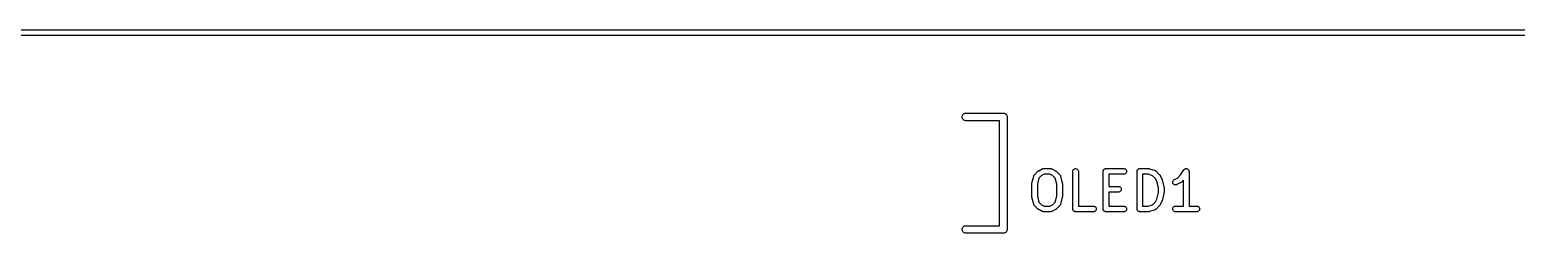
# Model space of a CAD drawing. Extents: x 69 to 231, y -100 to -51.
# Drawn here: x 150 to 189.69, y -56.6 to -51.17 of the extents above; entities that cross this region are included whole.
import ezdxf

# ---------------------------------------------------------------- set-up
doc = ezdxf.new("R2010")
doc.units = 0
doc.layers.add('BLACK', color=7, linetype='CONTINUOUS')

msp = doc.modelspace()

# ---------------------------------------------------------------- linework, layer by layer
at = {"layer": 'BLACK', "linetype": 'CONTINUOUS'}
for p, q in [((147.246, -51.175), (152.754, -51.175)), ((152.754, -51.175), (152.754, -51.175)), ((152.754, -51.175), (223.754, -51.175)), ((152.754, -51.325), (147.246, -51.325)), ((223.746, -51.325), (152.754, -51.325)), ((174.9, -53.5), (174.901, -53.4804)), ((174.901, -53.5196), (174.9, -53.5)), ((174.901, -53.4804), (174.907, -53.4615)), ((174.907, -53.5385), (174.901, -53.5196)), ((174.907, -53.4615), (174.916, -53.4442)), ((174.916, -53.5558), (174.907, -53.5385)), ((174.916, -53.4442), (174.929, -53.4289)), ((174.929, -53.5711), (174.916, -53.5558)), ((174.929, -53.4289), (174.944, -53.4165)), ((174.944, -53.5835), (174.929, -53.5711)), ((174.944, -53.4165), (174.962, -53.4072)), ((174.962, -53.5928), (174.944, -53.5835)), ((174.962, -53.4072), (174.98, -53.4014)), ((174.98, -53.4014), (174.995, -53.4)), ((174.995, -53.4), (175.995, -53.4)), ((175.995, -53.4), (176, -53.3995)), ((176, -53.3995), (176.005, -53.4)), ((176.005, -53.4), (176.02, -53.4014)), ((176.02, -53.4014), (176.038, -53.4072)), ((176.038, -53.4072), (176.056, -53.4165)), ((176.056, -53.4165), (176.071, -53.4289)), ((176.071, -53.4289), (176.084, -53.4442)), ((176.084, -53.4442), (176.093, -53.4615)), ((176.093, -53.4615), (176.099, -53.4804)), ((176.099, -53.4804), (176.1, -53.5)), ((176.1, -53.5), (176.1, -53.5049)), ((176.1, -53.5049), (176.1, -56.4951)), ((174.98, -53.5986), (174.962, -53.5928)), ((174.995, -53.6), (174.98, -53.5986)), ((175.9, -53.6), (174.995, -53.6)), ((175.9, -56.4), (175.9, -53.6)), ((176.761, -55.2675), (176.808, -55.077)), ((176.808, -55.076), (176.81, -55.0713)), ((176.808, -55.077), (176.808, -55.076)), ((176.81, -55.0713), (176.812, -55.0664)), ((176.812, -55.0664), (176.813, -55.0644)), ((176.813, -55.0644), (176.814, -55.0623)), ((176.814, -55.0623), (176.816, -55.058)), ((176.816, -55.058), (176.819, -55.0535)), ((176.819, -55.0535), (176.82, -55.0518)), ((176.82, -55.0518), (176.821, -55.0499)), ((176.821, -55.0499), (176.825, -55.0461)), ((176.825, -55.0461), (176.828, -55.0422)), ((176.828, -55.0422), (176.923, -54.947)), ((176.949, -55.1336), (176.908, -55.2949)), ((176.923, -54.947), (176.924, -54.9462)), ((176.924, -54.9462), (176.927, -54.9436)), ((176.927, -54.9436), (176.93, -54.9407)), ((176.93, -54.9407), (176.933, -54.939)), ((176.933, -54.939), (176.935, -54.9371)), ((176.935, -54.9371), (176.939, -54.9352)), ((176.939, -54.9352), (176.943, -54.9329)), ((176.943, -54.9329), (177.038, -54.8853)), ((177.021, -55.0616), (176.949, -55.1336)), ((177.089, -55.0274), (177.021, -55.0616)), ((177.038, -54.8853), (177.039, -54.8848)), ((177.039, -54.8848), (177.041, -54.8841)), ((177.041, -54.8841), (177.043, -54.883)), ((177.043, -54.883), (177.048, -54.8816)), ((177.048, -54.8816), (177.053, -54.8798)), ((177.053, -54.8798), (177.055, -54.8794)), ((177.055, -54.8794), (177.057, -54.8788)), ((177.057, -54.8788), (177.062, -54.8783)), ((177.062, -54.8783), (177.067, -54.8775)), ((177.067, -54.8775), (177.069, -54.8776)), ((177.069, -54.8776), (177.071, -54.8774)), ((177.071, -54.8774), (177.262, -54.8774)), ((177.244, -55.0274), (177.089, -55.0274)), ((177.313, -55.0616), (177.244, -55.0274)), ((177.262, -54.8774), (177.263, -54.8774)), ((177.263, -54.8774), (177.265, -54.8776)), ((177.265, -54.8776), (177.267, -54.8776)), ((177.267, -54.8776), (177.272, -54.8784)), ((177.272, -54.8784), (177.277, -54.879)), ((177.277, -54.879), (177.28, -54.8797)), ((177.28, -54.8797), (177.282, -54.8801)), ((177.282, -54.8801), (177.287, -54.8819)), ((177.287, -54.8819), (177.291, -54.8834)), ((177.291, -54.8834), (177.293, -54.8845)), ((177.293, -54.8845), (177.295, -54.8853)), ((177.295, -54.8853), (177.391, -54.9329)), ((177.385, -55.1336), (177.313, -55.0616)), ((177.425, -55.2949), (177.385, -55.1336)), ((177.391, -54.9329), (177.392, -54.9334)), ((177.392, -54.9334), (177.395, -54.9357)), ((177.395, -54.9357), (177.399, -54.9377)), ((177.399, -54.9377), (177.401, -54.9397)), ((177.401, -54.9397), (177.404, -54.9414)), ((177.404, -54.9414), (177.407, -54.9443)), ((177.407, -54.9443), (177.41, -54.947)), ((177.41, -54.947), (177.505, -55.0422)), ((177.505, -55.0422), (177.506, -55.0429)), ((177.506, -55.0429), (177.509, -55.0469)), ((177.509, -55.0469), (177.513, -55.0507)), ((177.513, -55.0507), (177.514, -55.0526)), ((177.514, -55.0526), (177.515, -55.0544)), ((177.515, -55.0544), (177.518, -55.0589)), ((177.518, -55.0589), (177.52, -55.0633)), ((177.52, -55.0633), (177.521, -55.0654)), ((177.521, -55.0654), (177.522, -55.0674)), ((177.522, -55.0674), (177.523, -55.0723)), ((177.523, -55.0723), (177.525, -55.077)), ((177.525, -55.077), (177.573, -55.2675)), ((177.854, -54.9513), (177.855, -54.9368)), ((177.854, -54.9524), (177.854, -54.9513)), ((177.854, -55.9524), (177.854, -54.9524)), ((177.855, -54.9368), (177.86, -54.9228)), ((177.86, -54.9228), (177.867, -54.91)), ((177.867, -54.91), (177.876, -54.8988)), ((177.876, -54.8988), (177.888, -54.8896)), ((177.888, -54.8896), (177.9, -54.8828)), ((177.9, -54.8828), (177.915, -54.8787)), ((177.915, -54.8787), (177.929, -54.8774)), ((177.929, -54.8774), (177.944, -54.8789)), ((177.944, -54.8789), (177.958, -54.8832)), ((177.958, -54.8832), (177.971, -54.8902)), ((177.971, -54.8902), (177.982, -54.8995)), ((177.982, -54.8995), (177.991, -54.9109)), ((177.991, -54.9109), (177.998, -54.9238)), ((177.998, -54.9238), (178.002, -54.9378)), ((178.002, -54.9378), (178.004, -54.9524)), ((178.004, -54.9524), (178.004, -55.8774)), ((178.663, -54.9513), (178.664, -54.9443)), ((178.663, -54.9518), (178.663, -54.9513)), ((178.663, -54.9519), (178.663, -54.9518)), ((178.663, -54.9524), (178.663, -54.9519)), ((178.663, -54.9519), (178.663, -54.9519)), ((178.663, -55.9524), (178.663, -54.9524)), ((178.664, -54.9443), (178.665, -54.9373)), ((178.665, -54.9368), (178.667, -54.9301)), ((178.665, -54.937), (178.665, -54.9368)), ((178.665, -54.9373), (178.665, -54.937)), ((178.667, -54.9301), (178.669, -54.9233)), ((178.669, -54.9228), (178.673, -54.9166)), ((178.669, -54.9231), (178.669, -54.9228)), ((178.669, -54.9233), (178.669, -54.9231)), ((178.673, -54.9166), (178.676, -54.9104)), ((178.676, -54.91), (178.681, -54.9046)), ((178.676, -54.9102), (178.676, -54.91)), ((178.676, -54.9104), (178.676, -54.9102)), ((178.681, -54.9046), (178.685, -54.8992)), ((178.685, -54.899), (178.686, -54.8988)), ((178.685, -54.8992), (178.685, -54.899)), ((178.686, -54.8988), (178.691, -54.8944)), ((178.691, -54.8944), (178.697, -54.8899)), ((178.697, -54.8896), (178.703, -54.8864)), ((178.697, -54.8898), (178.697, -54.8896)), ((178.697, -54.8899), (178.697, -54.8898)), ((178.703, -54.8864), (178.71, -54.883)), ((178.71, -54.8828), (178.717, -54.8808)), ((178.71, -54.883), (178.71, -54.8828)), ((178.71, -54.883), (178.71, -54.883)), ((178.717, -54.8808), (178.724, -54.8788)), ((178.724, -54.8787), (178.731, -54.8781)), ((178.724, -54.8788), (178.724, -54.8787)), ((178.724, -54.8788), (178.724, -54.8788)), ((178.731, -54.8781), (178.738, -54.8774)), ((178.738, -54.8774), (179.214, -54.8774)), ((179.214, -55.0274), (178.813, -55.0274)), ((178.813, -55.0274), (178.813, -55.3536)), ((179.214, -54.8774), (179.215, -54.8774)), ((179.229, -55.026), (179.214, -55.0274)), ((179.215, -54.8774), (179.23, -54.879)), ((179.243, -55.0217), (179.229, -55.026)), ((179.23, -54.879), (179.244, -54.8834)), ((179.256, -55.0148), (179.243, -55.0217)), ((179.244, -54.8834), (179.257, -54.8905)), ((179.267, -55.0056), (179.256, -55.0148)), ((179.257, -54.8905), (179.268, -54.8999)), ((179.276, -54.9943), (179.267, -55.0056)), ((179.268, -54.8999), (179.277, -54.9113)), ((179.283, -54.9814), (179.276, -54.9943)), ((179.277, -54.9113), (179.284, -54.9243)), ((179.288, -54.9675), (179.283, -54.9814)), ((179.284, -54.9243), (179.288, -54.9383)), ((179.288, -54.9383), (179.289, -54.9529)), ((179.289, -54.9529), (179.288, -54.9675)), ((179.568, -54.9513), (179.569, -54.9443)), ((179.568, -54.9518), (179.568, -54.9513)), ((179.568, -54.9519), (179.568, -54.9518)), ((179.568, -54.9524), (179.568, -54.9519)), ((179.568, -54.9519), (179.568, -54.9519)), ((179.568, -55.9524), (179.568, -54.9524)), ((179.569, -54.9368), (179.572, -54.9301)), ((179.569, -54.937), (179.569, -54.9368)), ((179.569, -54.9373), (179.569, -54.937)), ((179.569, -54.9443), (179.569, -54.9373)), ((179.572, -54.9301), (179.574, -54.9233)), ((179.574, -54.9228), (179.577, -54.9166)), ((179.574, -54.9231), (179.574, -54.9228)), ((179.574, -54.9233), (179.574, -54.9231)), ((179.577, -54.9166), (179.581, -54.9104)), ((179.581, -54.91), (179.586, -54.9046)), ((179.581, -54.9102), (179.581, -54.91)), ((179.581, -54.9104), (179.581, -54.9102)), ((179.586, -54.9046), (179.59, -54.8992)), ((179.59, -54.8988), (179.596, -54.8944)), ((179.59, -54.899), (179.59, -54.8988)), ((179.59, -54.8992), (179.59, -54.899)), ((179.596, -54.8944), (179.601, -54.8899)), ((179.601, -54.8899), (179.602, -54.8898)), ((179.602, -54.8896), (179.608, -54.8864)), ((179.602, -54.8898), (179.602, -54.8896)), ((179.608, -54.8864), (179.614, -54.883)), ((179.614, -54.883), (179.615, -54.883)), ((179.615, -54.8828), (179.622, -54.8808)), ((179.615, -54.883), (179.615, -54.8828)), ((179.622, -54.8808), (179.628, -54.8788)), ((179.628, -54.8788), (179.629, -54.8788)), ((179.629, -54.8787), (179.636, -54.8781)), ((179.629, -54.8788), (179.629, -54.8787)), ((179.636, -54.8781), (179.643, -54.8774)), ((179.643, -54.8774), (179.881, -54.8774)), ((179.718, -55.0274), (179.718, -55.8774)), ((179.869, -55.0274), (179.718, -55.0274)), ((179.983, -55.0656), (179.869, -55.0274)), ((179.881, -54.8774), (179.882, -54.8774)), ((179.882, -54.8774), (179.886, -54.8779)), ((179.886, -54.8779), (179.89, -54.878)), ((179.89, -54.878), (179.893, -54.8787)), ((179.893, -54.8787), (179.897, -54.879)), ((179.897, -54.879), (179.901, -54.8803)), ((179.901, -54.8803), (179.905, -54.8812)), ((179.905, -54.8812), (180.048, -54.9288)), ((180.057, -55.1397), (179.983, -55.0656)), ((180.048, -54.9288), (180.049, -54.9292)), ((180.049, -54.9292), (180.051, -54.9301)), ((180.051, -54.9301), (180.053, -54.9308)), ((180.053, -54.9308), (180.057, -54.9332)), ((180.057, -54.9332), (180.062, -54.9353)), ((180.096, -55.2167), (180.057, -55.1397)), ((180.062, -54.9353), (180.064, -54.9366)), ((180.064, -54.9366), (180.066, -54.9377)), ((180.066, -54.9377), (180.069, -54.9409)), ((180.069, -54.9409), (180.074, -54.9439)), ((180.074, -54.9439), (180.075, -54.9456)), ((180.075, -54.9456), (180.077, -54.947)), ((180.077, -54.947), (180.172, -55.0422)), ((180.172, -55.0422), (180.173, -55.0429)), ((180.173, -55.0429), (180.175, -55.0462)), ((180.175, -55.0462), (180.178, -55.0493)), ((180.178, -55.0493), (180.18, -55.052)), ((180.18, -55.052), (180.182, -55.0544)), ((180.182, -55.0544), (180.184, -55.0581)), ((180.184, -55.0581), (180.186, -55.0617)), ((180.186, -55.0617), (180.234, -55.1569)), ((180.234, -55.1569), (180.234, -55.1579)), ((180.234, -55.1579), (180.234, -55.1582)), ((180.234, -55.1582), (180.235, -55.1585)), ((180.235, -55.1585), (180.237, -55.1651)), ((180.237, -55.1651), (180.239, -55.1716)), ((180.239, -55.1716), (180.239, -55.172)), ((180.239, -55.172), (180.239, -55.1723)), ((180.239, -55.1723), (180.287, -55.3628)), ((180.549, -55.1788), (180.562, -55.171)), ((180.562, -55.171), (180.646, -55.1288)), ((180.646, -55.1288), (180.727, -55.0475)), ((180.727, -55.0475), (180.819, -54.9108)), ((180.819, -54.9099), (180.824, -54.9043)), ((180.819, -54.91), (180.819, -54.9099)), ((180.819, -54.9108), (180.819, -54.91)), ((180.819, -54.91), (180.819, -54.91)), ((180.819, -54.91), (180.819, -54.91)), ((180.824, -54.9043), (180.828, -54.8988)), ((180.828, -54.8988), (180.829, -54.8988)), ((180.829, -54.8987), (180.834, -54.894)), ((180.829, -54.8988), (180.829, -54.8987)), ((180.834, -54.894), (180.84, -54.8896)), ((180.84, -54.8896), (180.847, -54.886)), ((180.84, -54.8896), (180.84, -54.8896)), ((180.84, -54.8896), (180.84, -54.8896)), ((180.847, -54.886), (180.853, -54.8828)), ((180.853, -54.8828), (180.86, -54.8807)), ((180.853, -54.8828), (180.853, -54.8828)), ((180.853, -54.8828), (180.853, -54.8828)), ((180.86, -54.8807), (180.867, -54.8787)), ((180.867, -54.8787), (180.874, -54.878)), ((180.867, -54.8787), (180.867, -54.8787)), ((180.867, -54.8787), (180.867, -54.8787)), ((180.874, -54.878), (180.881, -54.8774)), ((180.881, -54.8774), (180.882, -54.8774)), ((180.882, -54.8774), (180.882, -54.8774)), ((180.882, -54.8774), (180.889, -54.8782)), ((180.889, -54.8782), (180.896, -54.8789)), ((180.896, -54.8789), (180.896, -54.8789)), ((180.896, -54.8789), (180.896, -54.8789)), ((180.896, -54.8789), (180.904, -54.8812)), ((180.904, -54.8812), (180.91, -54.8832)), ((180.91, -54.8832), (180.91, -54.8833)), ((180.91, -54.8833), (180.91, -54.8833)), ((180.91, -54.8833), (180.917, -54.8868)), ((180.917, -54.8868), (180.923, -54.8902)), ((180.923, -54.8902), (180.923, -54.8902)), ((180.923, -54.8902), (180.923, -54.8903)), ((180.923, -54.8903), (180.929, -54.8949)), ((180.929, -54.8949), (180.934, -54.8995)), ((180.934, -54.8995), (180.934, -54.8996)), ((180.934, -54.8996), (180.934, -54.8996)), ((180.934, -54.8996), (180.939, -54.9056)), ((180.939, -54.9056), (180.943, -54.9109)), ((180.943, -54.9109), (180.943, -54.9109)), ((180.943, -54.9109), (180.943, -54.911)), ((180.943, -54.911), (180.947, -54.9179)), ((180.947, -54.9179), (180.95, -54.9238)), ((180.95, -54.9238), (180.95, -54.9239)), ((180.95, -54.9239), (180.95, -54.9239)), ((180.95, -54.9239), (180.952, -54.931)), ((180.952, -54.931), (180.955, -54.9378)), ((180.955, -54.9378), (180.955, -54.9379)), ((180.955, -54.9379), (180.955, -54.9379)), ((180.955, -54.9379), (180.955, -54.9453)), ((180.955, -54.9453), (180.956, -54.9524)), ((180.956, -54.9524), (180.956, -55.8774)), ((176.758, -55.282), (176.759, -55.2761)), ((176.758, -55.2833), (176.758, -55.282)), ((176.758, -55.2847), (176.758, -55.2833)), ((176.758, -55.2857), (176.758, -55.2847)), ((176.758, -55.619), (176.758, -55.2857)), ((176.759, -55.2761), (176.76, -55.2701)), ((176.76, -55.2688), (176.761, -55.2675)), ((176.76, -55.2701), (176.76, -55.2688)), ((176.908, -55.2949), (176.908, -55.6098)), ((177.425, -55.6098), (177.425, -55.2949)), ((177.573, -55.2675), (177.573, -55.2685)), ((177.573, -55.2685), (177.573, -55.2699)), ((177.573, -55.2699), (177.574, -55.2711)), ((177.574, -55.2711), (177.574, -55.2771)), ((177.574, -55.2771), (177.575, -55.283)), ((177.575, -55.283), (177.575, -55.2844)), ((177.575, -55.2844), (177.575, -55.2857)), ((177.575, -55.2857), (177.575, -55.619)), ((178.813, -55.3536), (179.071, -55.3536)), ((179.071, -55.5036), (178.813, -55.5036)), ((178.813, -55.5036), (178.813, -55.8774)), ((179.071, -55.3536), (179.072, -55.3536)), ((179.086, -55.5021), (179.071, -55.5036)), ((179.072, -55.3536), (179.087, -55.3552)), ((179.1, -55.4979), (179.086, -55.5021)), ((179.087, -55.3552), (179.101, -55.3596)), ((179.113, -55.491), (179.1, -55.4979)), ((179.101, -55.3596), (179.114, -55.3667)), ((179.124, -55.4818), (179.113, -55.491)), ((179.114, -55.3667), (179.125, -55.3761)), ((179.134, -55.4705), (179.124, -55.4818)), ((179.125, -55.3761), (179.134, -55.3875)), ((179.134, -55.3875), (179.141, -55.4005)), ((179.141, -55.4576), (179.134, -55.4705)), ((179.141, -55.4005), (179.145, -55.4145)), ((179.145, -55.4437), (179.141, -55.4576)), ((179.145, -55.4145), (179.146, -55.4291)), ((179.146, -55.4291), (179.145, -55.4437)), ((180.139, -55.3902), (180.096, -55.2167)), ((180.096, -55.6881), (180.139, -55.5146)), ((180.139, -55.5146), (180.139, -55.3902)), ((180.287, -55.542), (180.239, -55.7325)), ((180.287, -55.3628), (180.287, -55.3638)), ((180.287, -55.3638), (180.287, -55.3651)), ((180.287, -55.3651), (180.288, -55.3664)), ((180.288, -55.5394), (180.287, -55.5407)), ((180.287, -55.5407), (180.287, -55.542)), ((180.288, -55.3664), (180.288, -55.3724)), ((180.288, -55.3724), (180.289, -55.3783)), ((180.289, -55.5275), (180.288, -55.5335)), ((180.288, -55.5335), (180.288, -55.5394)), ((180.289, -55.3783), (180.289, -55.3796)), ((180.289, -55.3796), (180.289, -55.381)), ((180.289, -55.381), (180.289, -55.5238)), ((180.289, -55.5238), (180.289, -55.5249)), ((180.289, -55.5249), (180.289, -55.5262)), ((180.289, -55.5262), (180.289, -55.5275)), ((180.52, -55.243), (180.521, -55.2284)), ((180.523, -55.2575), (180.52, -55.243)), ((180.521, -55.2284), (180.524, -55.2141)), ((180.528, -55.2712), (180.523, -55.2575)), ((180.524, -55.2141), (180.53, -55.2008)), ((180.536, -55.2836), (180.528, -55.2712)), ((180.53, -55.2008), (180.539, -55.1889)), ((180.546, -55.2943), (180.536, -55.2836)), ((180.539, -55.1889), (180.549, -55.1788)), ((180.557, -55.3029), (180.546, -55.2943)), ((180.571, -55.309), (180.557, -55.3029)), ((180.585, -55.3124), (180.571, -55.309)), ((180.6, -55.313), (180.585, -55.3124)), ((180.614, -55.3107), (180.6, -55.313)), ((180.628, -55.3056), (180.614, -55.3107)), ((180.629, -55.3052), (180.628, -55.3056)), ((180.724, -55.2576), (180.629, -55.3052)), ((180.728, -55.2553), (180.724, -55.2576)), ((180.731, -55.2534), (180.728, -55.2553)), ((180.734, -55.2514), (180.731, -55.2534)), ((180.736, -55.2498), (180.734, -55.2514)), ((180.739, -55.2469), (180.736, -55.2498)), ((180.743, -55.2442), (180.739, -55.2469)), ((180.744, -55.2435), (180.743, -55.2442)), ((180.806, -55.1811), (180.744, -55.2435)), ((180.806, -55.8774), (180.806, -55.1811)), ((176.758, -55.6204), (176.758, -55.619)), ((176.758, -55.6217), (176.758, -55.6204)), ((176.759, -55.6276), (176.758, -55.6217)), ((176.76, -55.6336), (176.759, -55.6276)), ((176.76, -55.6349), (176.76, -55.6336)), ((176.76, -55.6362), (176.76, -55.6349)), ((176.761, -55.6372), (176.76, -55.6362)), ((176.808, -55.8277), (176.761, -55.6372)), ((176.81, -55.8325), (176.808, -55.8277)), ((176.811, -55.8374), (176.81, -55.8325)), ((176.812, -55.8394), (176.811, -55.8374)), ((176.813, -55.8415), (176.812, -55.8394)), ((176.816, -55.8459), (176.813, -55.8415)), ((176.818, -55.8504), (176.816, -55.8459)), ((176.819, -55.8521), (176.818, -55.8504)), ((176.821, -55.8541), (176.819, -55.8521)), ((176.824, -55.8578), (176.821, -55.8541)), ((176.827, -55.8618), (176.824, -55.8578)), ((176.828, -55.8626), (176.827, -55.8618)), ((176.923, -55.9578), (176.828, -55.8626)), ((176.908, -55.6098), (176.949, -55.7712)), ((176.926, -55.9605), (176.923, -55.9578)), ((176.929, -55.9634), (176.926, -55.9605)), ((176.932, -55.9651), (176.929, -55.9634)), ((176.934, -55.9671), (176.932, -55.9651)), ((176.938, -55.9691), (176.934, -55.9671)), ((176.942, -55.9714), (176.938, -55.9691)), ((176.949, -55.7712), (177.021, -55.8431)), ((177.021, -55.8431), (177.089, -55.8774)), ((177.089, -55.8774), (177.244, -55.8774)), ((177.244, -55.8774), (177.313, -55.8431)), ((177.313, -55.8431), (177.385, -55.7712)), ((177.385, -55.7712), (177.425, -55.6098)), ((177.398, -55.9677), (177.394, -55.9696)), ((177.4, -55.9657), (177.398, -55.9677)), ((177.403, -55.9641), (177.4, -55.9657)), ((177.406, -55.9612), (177.403, -55.9641)), ((177.409, -55.9585), (177.406, -55.9612)), ((177.41, -55.9578), (177.409, -55.9585)), ((177.505, -55.8626), (177.41, -55.9578)), ((177.509, -55.8586), (177.505, -55.8626)), ((177.512, -55.8549), (177.509, -55.8586)), ((177.513, -55.853), (177.512, -55.8549)), ((177.515, -55.8512), (177.513, -55.853)), ((177.517, -55.8468), (177.515, -55.8512)), ((177.52, -55.8424), (177.517, -55.8468)), ((177.521, -55.8403), (177.52, -55.8424)), ((177.522, -55.8383), (177.521, -55.8403)), ((177.523, -55.8335), (177.522, -55.8383)), ((177.525, -55.8287), (177.523, -55.8335)), ((177.573, -55.6372), (177.525, -55.8277)), ((177.525, -55.8277), (177.525, -55.8287)), ((177.574, -55.6287), (177.573, -55.6346)), ((177.573, -55.6346), (177.573, -55.6359)), ((177.573, -55.6359), (177.573, -55.6372)), ((177.575, -55.6228), (177.574, -55.6287)), ((177.575, -55.619), (177.575, -55.6201)), ((177.575, -55.6201), (177.575, -55.6214)), ((177.575, -55.6214), (177.575, -55.6228)), ((177.854, -55.9594), (177.854, -55.9524)), ((177.855, -55.9664), (177.854, -55.9594)), ((177.855, -55.9667), (177.855, -55.9664)), ((177.855, -55.9669), (177.855, -55.9667)), ((177.857, -55.9737), (177.855, -55.9669)), ((178.004, -55.8774), (178.405, -55.8774)), ((178.405, -55.8774), (178.406, -55.8774)), ((178.406, -55.8774), (178.42, -55.879)), ((178.42, -55.879), (178.434, -55.8834)), ((178.434, -55.8834), (178.447, -55.8905)), ((178.447, -55.8905), (178.458, -55.8999)), ((178.458, -55.8999), (178.468, -55.9113)), ((178.468, -55.9113), (178.474, -55.9243)), ((178.474, -55.9243), (178.478, -55.9383)), ((178.478, -55.9675), (178.474, -55.9814)), ((178.478, -55.9383), (178.48, -55.9529)), ((178.48, -55.9529), (178.478, -55.9675)), ((178.664, -55.9594), (178.663, -55.9524)), ((178.664, -55.9664), (178.664, -55.9594)), ((178.664, -55.9667), (178.664, -55.9664)), ((178.665, -55.9669), (178.664, -55.9667)), ((178.667, -55.9737), (178.665, -55.9669)), ((178.813, -55.8774), (179.214, -55.8774)), ((179.214, -55.8774), (179.215, -55.8774)), ((179.215, -55.8774), (179.23, -55.879)), ((179.23, -55.879), (179.244, -55.8834)), ((179.244, -55.8834), (179.257, -55.8905)), ((179.257, -55.8905), (179.268, -55.8999)), ((179.268, -55.8999), (179.277, -55.9113)), ((179.277, -55.9113), (179.284, -55.9243)), ((179.288, -55.9675), (179.283, -55.9814)), ((179.284, -55.9243), (179.288, -55.9383)), ((179.288, -55.9383), (179.289, -55.9529)), ((179.289, -55.9529), (179.288, -55.9675)), ((179.569, -55.9594), (179.568, -55.9524)), ((179.569, -55.9664), (179.569, -55.9594)), ((179.569, -55.9667), (179.569, -55.9664)), ((179.569, -55.9669), (179.569, -55.9667)), ((179.571, -55.9737), (179.569, -55.9669)), ((179.718, -55.8774), (179.869, -55.8774)), ((179.869, -55.8774), (179.983, -55.8392)), ((179.983, -55.8392), (180.057, -55.7651)), ((180.057, -55.7651), (180.096, -55.6881)), ((180.063, -55.9687), (180.061, -55.97)), ((180.065, -55.9677), (180.063, -55.9687)), ((180.069, -55.9645), (180.065, -55.9677)), ((180.073, -55.9615), (180.069, -55.9645)), ((180.074, -55.9599), (180.073, -55.9615)), ((180.076, -55.9585), (180.074, -55.9599)), ((180.077, -55.9578), (180.076, -55.9585)), ((180.172, -55.8626), (180.077, -55.9578)), ((180.175, -55.8593), (180.172, -55.8626)), ((180.178, -55.8563), (180.175, -55.8593)), ((180.179, -55.8537), (180.178, -55.8563)), ((180.181, -55.8512), (180.179, -55.8537)), ((180.183, -55.8475), (180.181, -55.8512)), ((180.186, -55.844), (180.183, -55.8475)), ((180.234, -55.7478), (180.186, -55.8431)), ((180.186, -55.8431), (180.186, -55.844)), ((180.236, -55.7407), (180.234, -55.7472)), ((180.234, -55.7472), (180.234, -55.7475)), ((180.234, -55.7475), (180.234, -55.7478)), ((180.239, -55.7342), (180.236, -55.7407)), ((180.239, -55.7325), (180.239, -55.7335)), ((180.239, -55.7335), (180.239, -55.7338)), ((180.239, -55.7338), (180.239, -55.7342)), ((180.52, -55.9519), (180.522, -55.9373)), ((180.522, -55.9664), (180.52, -55.9519)), ((180.522, -55.9373), (180.526, -55.9233)), ((180.526, -55.9805), (180.522, -55.9664)), ((180.526, -55.9233), (180.533, -55.9104)), ((180.533, -55.9104), (180.542, -55.8992)), ((180.542, -55.8992), (180.554, -55.8899)), ((180.554, -55.8899), (180.567, -55.883)), ((180.567, -55.883), (180.581, -55.8788)), ((180.581, -55.8788), (180.595, -55.8774)), ((180.595, -55.8774), (180.806, -55.8774)), ((180.956, -55.8774), (181.167, -55.8774)), ((181.167, -55.8774), (181.168, -55.8774)), ((181.168, -55.8774), (181.182, -55.879)), ((181.182, -55.879), (181.196, -55.8834)), ((181.196, -55.8834), (181.209, -55.8905)), ((181.209, -55.8905), (181.22, -55.8999)), ((181.22, -55.8999), (181.229, -55.9113)), ((181.229, -55.9113), (181.236, -55.9243)), ((181.236, -55.9243), (181.24, -55.9383)), ((181.24, -55.9675), (181.236, -55.9814)), ((181.24, -55.9383), (181.242, -55.9529)), ((181.242, -55.9529), (181.24, -55.9675)), ((176.943, -55.9718), (176.942, -55.9714)), ((177.038, -56.0195), (176.943, -55.9718)), ((177.04, -56.0203), (177.038, -56.0195)), ((177.042, -56.0213), (177.04, -56.0203)), ((177.047, -56.0229), (177.042, -56.0213)), ((177.052, -56.0247), (177.047, -56.0229)), ((177.054, -56.0251), (177.052, -56.0247)), ((177.056, -56.0257), (177.054, -56.0251)), ((177.061, -56.0263), (177.056, -56.0257)), ((177.066, -56.0272), (177.061, -56.0263)), ((177.068, -56.0271), (177.066, -56.0272)), ((177.07, -56.0274), (177.068, -56.0271)), ((177.071, -56.0274), (177.07, -56.0274)), ((177.262, -56.0274), (177.071, -56.0274)), ((177.264, -56.0272), (177.262, -56.0274)), ((177.266, -56.0273), (177.264, -56.0272)), ((177.271, -56.0265), (177.266, -56.0273)), ((177.276, -56.026), (177.271, -56.0265)), ((177.279, -56.0253), (177.276, -56.026)), ((177.281, -56.025), (177.279, -56.0253)), ((177.286, -56.0232), (177.281, -56.025)), ((177.29, -56.0217), (177.286, -56.0232)), ((177.292, -56.0207), (177.29, -56.0217)), ((177.295, -56.0199), (177.292, -56.0207)), ((177.391, -55.9718), (177.295, -56.0195)), ((177.295, -56.0195), (177.295, -56.0199)), ((177.394, -55.9696), (177.391, -55.9718)), ((177.859, -55.9805), (177.857, -55.9737)), ((177.859, -55.9807), (177.859, -55.9805)), ((177.859, -55.981), (177.859, -55.9807)), ((177.863, -55.9872), (177.859, -55.981)), ((177.866, -55.9934), (177.863, -55.9872)), ((177.866, -55.9937), (177.866, -55.9934)), ((177.866, -55.9939), (177.866, -55.9937)), ((177.871, -55.9994), (177.866, -55.9939)), ((177.875, -56.0049), (177.871, -55.9994)), ((177.875, -56.005), (177.875, -56.0049)), ((177.875, -56.0052), (177.875, -56.005)), ((177.881, -56.0097), (177.875, -56.0052)), ((177.886, -56.0143), (177.881, -56.0097)), ((177.886, -56.0144), (177.886, -56.0143)), ((177.887, -56.0146), (177.886, -56.0144)), ((177.893, -56.0179), (177.887, -56.0146)), ((177.899, -56.0213), (177.893, -56.0179)), ((177.899, -56.0214), (177.899, -56.0213)), ((177.9, -56.0215), (177.899, -56.0214)), ((177.906, -56.0236), (177.9, -56.0215)), ((177.913, -56.0257), (177.906, -56.0236)), ((177.913, -56.0258), (177.913, -56.0257)), ((177.92, -56.0266), (177.913, -56.0258)), ((177.913, -56.0258), (177.913, -56.0258)), ((177.928, -56.0274), (177.92, -56.0266)), ((177.929, -56.0274), (177.928, -56.0274)), ((177.928, -56.0274), (177.928, -56.0274)), ((177.928, -56.0274), (177.928, -56.0274)), ((177.928, -56.0274), (177.928, -56.0274)), ((178.405, -56.0274), (177.929, -56.0274)), ((178.419, -56.026), (178.405, -56.0274)), ((178.433, -56.0217), (178.419, -56.026)), ((178.446, -56.0148), (178.433, -56.0217)), ((178.458, -56.0056), (178.446, -56.0148)), ((178.467, -55.9943), (178.458, -56.0056)), ((178.474, -55.9814), (178.467, -55.9943)), ((178.669, -55.9805), (178.667, -55.9737)), ((178.669, -55.9807), (178.669, -55.9805)), ((178.669, -55.981), (178.669, -55.9807)), ((178.672, -55.9872), (178.669, -55.981)), ((178.675, -55.9934), (178.672, -55.9872)), ((178.676, -55.9937), (178.675, -55.9934)), ((178.676, -55.9939), (178.676, -55.9937)), ((178.68, -55.9994), (178.676, -55.9939)), ((178.685, -56.0049), (178.68, -55.9994)), ((178.685, -56.005), (178.685, -56.0049)), ((178.685, -56.0052), (178.685, -56.005)), ((178.69, -56.0097), (178.685, -56.0052)), ((178.696, -56.0143), (178.69, -56.0097)), ((178.696, -56.0144), (178.696, -56.0143)), ((178.696, -56.0146), (178.696, -56.0144)), ((178.702, -56.0179), (178.696, -56.0146)), ((178.709, -56.0213), (178.702, -56.0179)), ((178.709, -56.0214), (178.709, -56.0213)), ((178.709, -56.0215), (178.709, -56.0214)), ((178.716, -56.0236), (178.709, -56.0215)), ((178.723, -56.0257), (178.716, -56.0236)), ((178.723, -56.0258), (178.723, -56.0257)), ((178.73, -56.0266), (178.723, -56.0258)), ((178.723, -56.0258), (178.723, -56.0258)), ((178.737, -56.0274), (178.73, -56.0266)), ((178.738, -56.0274), (178.737, -56.0274)), ((179.214, -56.0274), (178.738, -56.0274)), ((178.738, -56.0274), (178.738, -56.0274)), ((178.738, -56.0274), (178.738, -56.0274)), ((178.738, -56.0274), (178.738, -56.0274)), ((179.229, -56.026), (179.214, -56.0274)), ((179.243, -56.0217), (179.229, -56.026)), ((179.256, -56.0148), (179.243, -56.0217)), ((179.267, -56.0056), (179.256, -56.0148)), ((179.276, -55.9943), (179.267, -56.0056)), ((179.283, -55.9814), (179.276, -55.9943)), ((179.573, -55.9805), (179.571, -55.9737)), ((179.573, -55.9807), (179.573, -55.9805)), ((179.574, -55.981), (179.573, -55.9807)), ((179.577, -55.9872), (179.574, -55.981)), ((179.58, -55.9934), (179.577, -55.9872)), ((179.58, -55.9937), (179.58, -55.9934)), ((179.58, -55.9939), (179.58, -55.9937)), ((179.585, -55.9994), (179.58, -55.9939)), ((179.589, -56.0049), (179.585, -55.9994)), ((179.589, -56.005), (179.589, -56.0049)), ((179.59, -56.0052), (179.589, -56.005)), ((179.595, -56.0097), (179.59, -56.0052)), ((179.6, -56.0143), (179.595, -56.0097)), ((179.601, -56.0144), (179.6, -56.0143)), ((179.601, -56.0146), (179.601, -56.0144)), ((179.607, -56.0179), (179.601, -56.0146)), ((179.613, -56.0213), (179.607, -56.0179)), ((179.614, -56.0214), (179.613, -56.0213)), ((179.614, -56.0215), (179.614, -56.0214)), ((179.621, -56.0236), (179.614, -56.0215)), ((179.627, -56.0257), (179.621, -56.0236)), ((179.628, -56.0258), (179.627, -56.0257)), ((179.635, -56.0266), (179.628, -56.0258)), ((179.628, -56.0258), (179.628, -56.0258)), ((179.642, -56.0274), (179.635, -56.0266)), ((179.643, -56.0274), (179.642, -56.0274)), ((179.642, -56.0274), (179.642, -56.0274)), ((179.642, -56.0274), (179.642, -56.0274)), ((179.642, -56.0274), (179.642, -56.0274)), ((179.881, -56.0274), (179.643, -56.0274)), ((179.885, -56.027), (179.881, -56.0274)), ((179.889, -56.0269), (179.885, -56.027)), ((179.892, -56.0263), (179.889, -56.0269)), ((179.896, -56.026), (179.892, -56.0263)), ((179.9, -56.0247), (179.896, -56.026)), ((179.904, -56.0239), (179.9, -56.0247)), ((179.905, -56.0235), (179.904, -56.0239)), ((180.048, -55.9759), (179.905, -56.0235)), ((180.05, -55.975), (180.048, -55.9759)), ((180.052, -55.9744), (180.05, -55.975)), ((180.056, -55.972), (180.052, -55.9744)), ((180.061, -55.97), (180.056, -55.972)), ((180.532, -55.9934), (180.526, -55.9805)), ((180.542, -56.0049), (180.532, -55.9934)), ((180.553, -56.0143), (180.542, -56.0049)), ((180.566, -56.0213), (180.553, -56.0143)), ((180.58, -56.0257), (180.566, -56.0213)), ((180.594, -56.0274), (180.58, -56.0257)), ((180.595, -56.0274), (180.594, -56.0274)), ((181.167, -56.0274), (180.595, -56.0274)), ((181.181, -56.026), (181.167, -56.0274)), ((181.195, -56.0217), (181.181, -56.026)), ((181.208, -56.0148), (181.195, -56.0217)), ((181.22, -56.0056), (181.208, -56.0148)), ((181.229, -55.9943), (181.22, -56.0056)), ((181.236, -55.9814), (181.229, -55.9943)), ((174.9, -56.5), (174.901, -56.4804)), ((174.901, -56.5196), (174.9, -56.5)), ((174.901, -56.4804), (174.907, -56.4615)), ((174.907, -56.5385), (174.901, -56.5196)), ((174.907, -56.4615), (174.916, -56.4442)), ((174.916, -56.5558), (174.907, -56.5385)), ((174.916, -56.4442), (174.929, -56.4289)), ((174.929, -56.5711), (174.916, -56.5558)), ((174.929, -56.4289), (174.944, -56.4165)), ((174.944, -56.5835), (174.929, -56.5711)), ((174.944, -56.4165), (174.962, -56.4072)), ((174.962, -56.5928), (174.944, -56.5835)), ((174.962, -56.4072), (174.98, -56.4014)), ((174.98, -56.5986), (174.962, -56.5928)), ((174.98, -56.4014), (174.995, -56.4)), ((174.995, -56.6), (174.98, -56.5986)), ((174.995, -56.4), (175.9, -56.4)), ((175.995, -56.6), (174.995, -56.6)), ((176, -56.6005), (175.995, -56.6)), ((176.005, -56.6), (176, -56.6005)), ((176.02, -56.5986), (176.005, -56.6)), ((176.038, -56.5928), (176.02, -56.5986)), ((176.056, -56.5835), (176.038, -56.5928)), ((176.071, -56.5711), (176.056, -56.5835)), ((176.084, -56.5558), (176.071, -56.5711)), ((176.093, -56.5385), (176.084, -56.5558)), ((176.099, -56.5196), (176.093, -56.5385)), ((176.1, -56.5), (176.099, -56.5196)), ((176.1, -56.4951), (176.1, -56.5))]:
    msp.add_line(p, q, dxfattribs=at)

doc.saveas('drawing.dxf')
